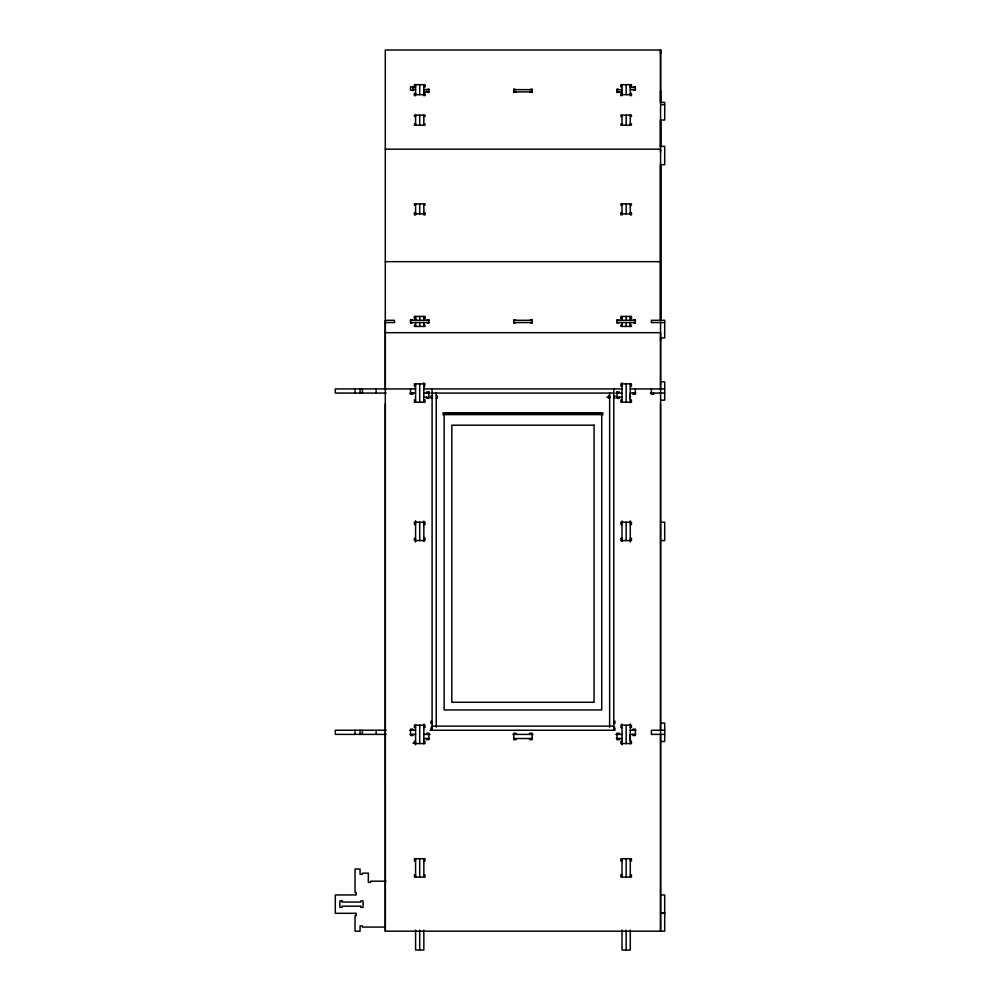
<?xml version="1.0" encoding="UTF-8"?>
<svg xmlns="http://www.w3.org/2000/svg" width="1000" height="1000" viewBox="0 0 1000 1000"><rect width="100%" height="100%" fill="white"/><g stroke="black" fill="none" stroke-linecap="round" stroke-linejoin="round"><path stroke-width="1.5" d="M660.738 894.95L664.7 894.95L664.7 931.188L385.312 931.188L385.312 403.8M385.312 388.938L385.312 320.3L394.487 320.3L394.487 322.55L385.312 322.55M412.837 393.062L412.837 394.212L410.538 394.212L410.538 393.062M415.588 316.425L415.588 320.3L415.588 317.675L414.438 317.675M423.85 326.425L423.85 322.55L423.85 325.175L424.988 325.175L424.988 326.425L414.438 326.425L414.438 325.175L415.588 325.175M428.888 393.062L428.888 391.925L426.6 391.925L426.6 393.062M616.987 393.062L616.987 391.925L619.275 391.925L619.275 393.062M622.025 316.425L622.025 320.3L622.025 317.675L620.887 317.675M630.288 326.425L630.288 322.55L630.288 325.175L631.438 325.175L631.438 326.425L620.887 326.425L620.887 325.175L622.025 325.175M660.562 734.388L660.562 931.188L660.562 322.55M660.562 730.25L660.562 403.8M660.562 388.938L660.562 332.675L385.312 332.675M660.562 321.112L660.562 50L385.288 50L385.312 931.188M414.438 85.9L415.588 85.9M423.85 85.9L424.988 85.9M620.887 85.9L622.025 85.9M631.438 85.9L630.288 85.9L630.288 87.4L635.337 87.4M412.837 87.4L415.588 87.4M412.837 89.65L415.588 89.65M423.85 89.65L428.888 89.65M513.763 89.65L532.112 89.65M616.987 89.65L622.025 89.65M630.288 89.65L635.337 89.65M412.837 90.275L410.538 90.237L410.538 86.775L412.837 86.775L412.837 90.862M423.85 91.9L428.888 91.9M513.763 91.9L532.112 91.9M616.987 91.9L622.025 91.9M415.588 93.4L414.438 93.4L414.438 95.712M423.85 93.4L424.988 93.4L424.988 95.712M622.025 93.4L620.887 93.4L620.887 95.712M630.288 93.4L631.438 93.4L631.438 95.712M414.438 94.65L424.988 94.65M620.887 94.65L631.438 94.65M660.738 102.4L664.7 102.4L664.7 120.037L660.738 120.037M660.738 104.65L664.7 104.65M415.588 116.412L414.438 116.412L414.438 115.15L424.988 115.15L424.988 116.412L423.85 116.412M622.025 116.412L620.887 116.412L620.887 115.15L631.438 115.15L631.438 116.412L630.288 116.412M415.588 123.912L414.438 123.912L414.438 125.162L424.988 125.162L424.988 123.912L423.85 123.912M622.025 123.912L620.887 123.912L620.887 125.162L631.438 125.162L631.438 123.912L630.288 123.912M660.212 146.35L664.7 146.35L664.7 164.7L660.738 164.7M385.312 149.162L660.562 149.162L660.562 152.625M415.588 205.162L414.438 205.162L414.438 203.912L424.988 203.912L424.988 205.162L423.85 205.162M622.025 205.162L620.887 205.162L620.887 203.912L631.438 203.912L631.438 205.162L630.288 205.162M415.588 212.662L414.438 212.662L414.438 214.975M423.85 212.662L424.988 212.662L424.988 214.975M622.025 212.662L620.887 212.662L620.887 214.975M630.288 212.662L631.438 212.662L631.438 214.975M414.438 213.912L424.988 213.912M620.887 213.912L631.438 213.912M385.312 261.663L660.562 261.663M423.85 317.675L424.988 317.675M630.288 317.675L631.438 317.675M410.538 320.3L428.888 320.3M513.763 320.3L532.112 320.3M616.987 320.3L635.337 320.3M410.538 322.55L428.888 322.55M513.763 322.55L532.112 322.55M616.987 322.55L635.337 322.55M664.7 322.55L651.388 322.55L651.388 320.3L664.7 320.3L664.7 337.938L660.738 337.938M660.738 381.825L664.7 381.825L664.7 400.175L660.738 400.175M415.588 386.188L414.438 386.188L414.438 383.888L424.988 383.888L423.85 388.938L622.025 388.938M622.025 386.188L620.887 386.188L620.887 383.888L631.438 383.888L631.438 386.188L630.288 386.188M415.588 388.938L335.3 388.938L335.3 393.062L386.087 393.062M630.288 388.938L664.7 388.938M410.087 393.062L415.588 393.062M423.85 393.062L430.087 393.062M432.1 393.075L613.775 393.075M615.788 393.062L622.025 393.062M635.788 393.062L630.288 393.062L630.288 399.95L631.438 399.95L631.438 402.238L620.887 402.238L620.887 399.95L622.025 399.95M650.438 393.062L664.7 393.062M432.1 395.825L430.962 395.825L430.962 398.113L432.1 398.113M436.238 395.825L437.375 395.825L437.375 398.113L436.238 398.113M609.637 395.825L608.5 395.825L608.5 398.113L609.637 398.113M613.775 395.825L614.925 395.825L614.925 398.113L613.775 398.113M423.85 397.2L428.888 397.2M606.975 397.2L610.062 397.2M616.987 397.2L622.025 397.2M415.588 399.95L414.438 399.95L414.438 402.238L424.988 402.238L424.988 399.95L423.85 399.95M442.788 413.025L603.088 413.025M442.837 414.625L603.038 414.625M660.738 522.212L664.7 522.212L664.7 540.562L660.738 540.562M415.588 524.5L414.438 524.5L414.438 522.212L424.988 522.212L424.988 524.5L423.85 524.5M622.025 524.5L620.887 524.5L620.887 522.212L631.438 522.212L631.438 524.5L630.288 524.5M415.588 538.263L414.438 538.263L414.438 540.562L424.988 540.562L424.988 538.263L423.85 538.263M622.025 538.263L620.887 538.263L620.887 540.562L631.438 540.562L631.438 538.263L630.288 538.263M660.738 723.138L664.7 723.138L664.7 741.5L660.738 741.5M432.1 723.375L430.962 723.375L430.962 721.075M613.775 723.375L614.925 723.375L614.925 721.075M432.1 726.125L613.775 726.125M415.588 727.5L414.438 727.5L414.438 725.212L424.988 725.212L424.988 727.5L423.85 727.5M622.025 727.5L620.887 727.5L620.887 725.212L631.438 725.212L631.438 727.5L630.288 727.5M432.1 727.962L430.962 727.962L430.962 730.25M613.775 727.962L614.925 727.962L614.925 730.25L430.087 730.25M386.087 730.25L335.3 730.25L335.3 734.388L386.087 734.388M409.85 730.25L415.588 730.25M630.288 730.25L636.025 730.25M664.7 730.25L651.388 730.25L651.388 734.388L664.7 734.388M410.087 734.388L415.588 734.388M423.85 734.388L430.087 734.388M512.8 734.388L533.075 734.388M615.788 734.388L622.025 734.388M635.788 734.388L630.288 734.388L630.288 741.263L631.438 741.263L631.438 743.562L620.887 743.562L620.887 741.263L622.025 741.263M423.85 738.512L429.575 738.512M513.763 738.512L532.112 738.512M616.3 738.512L622.025 738.512M415.588 741.263L414.438 741.263L414.438 743.562L424.988 743.562L424.988 741.263L423.85 741.263M412.925 743.1L415.562 743.1M415.588 861L414.438 861L414.438 858.713L424.988 858.713L424.988 861L423.85 861M622.025 861L620.887 861L620.887 858.713L631.438 858.713L631.438 861L630.288 861M415.588 874.762L414.438 874.762L414.438 877.062L424.988 877.062L424.988 874.762L423.85 874.762M622.025 874.762L620.887 874.762L620.887 877.062L631.438 877.062L631.438 874.762L630.288 874.762M386.087 881.188L370.625 881.188L370.625 882.337L368.338 882.337L368.338 873.162L362.375 873.162L362.375 874.3L360.075 874.3L360.075 869.025L355.037 869.025L355.037 892.65L356.175 892.65L356.175 894.95L335.3 894.95L335.3 913.3L356.175 913.3L356.175 915.588L355.037 915.588L355.037 931.188L360.075 931.188L360.075 925.913L362.375 925.913L362.375 927.062L385.312 927.062M660.738 912.837L664.7 912.837M660.738 913.3L664.7 913.3M660.562 50L660.562 53.463M660.562 90.862L660.562 102.737M660.562 119.213L660.562 147.062M660.562 163.75L660.562 320.575M660.537 50L660.537 103.038M660.537 119.725L660.537 146.425M660.537 164.575L660.537 320.675M660.537 337.312L660.537 340.138M653.688 393.062L653.688 394.212L651.388 394.212L651.388 388.938M635.337 388.938L635.337 394.212L633.038 394.212L633.038 393.062M633.038 87.4L635.337 86.775L635.337 90.275L633.038 89.65M633.038 320.3L635.337 319.675L635.337 323.175L633.038 322.55M633.038 730.25L633.038 729.112L635.337 729.112L635.337 735.525L633.038 735.525L633.038 734.388M631.438 86.962L631.438 84.65L620.887 84.65L620.887 86.962M631.438 318.725L631.438 316.425L620.887 316.425L620.887 318.725M630.288 84.65L630.288 95.712M630.288 115.162L630.288 125.162M630.288 203.912L630.288 214.975M630.288 316.425L630.288 320.3M630.288 383.625L630.288 402.713M630.288 520.788L630.288 541.975M630.288 723.95L630.288 743.825M630.288 858.662L630.288 877.062M630.288 930.125L630.288 950L622.025 950L622.025 930.125M626.163 84.65L626.163 94.65M626.163 115.15L626.163 125.162M626.163 203.912L626.163 213.912M626.163 316.425L626.163 320.3M626.163 322.55L626.163 326.425M626.163 383.888L626.163 402.238M626.163 522.212L626.163 540.562M626.163 725.212L626.163 743.562M626.163 858.713L626.163 877.062M626.163 930.125L626.163 950M622.025 84.65L622.025 95.712M622.025 115.15L622.025 125.162M622.025 203.912L622.025 214.975M622.025 322.55L622.025 326.425M622.025 382.837L622.025 402.438M622.025 521.075L622.025 541.362M622.025 724.013L622.025 744.613M622.025 858.662L622.025 877.062M619.275 89.65L616.987 89.025L616.987 92.525L619.275 91.9M619.275 320.3L616.987 319.675L616.987 323.175L619.275 322.55M619.275 397.2L619.275 398.338L616.987 398.338L616.987 391.925M619.275 734.388L619.275 733.238L616.987 733.238L616.987 739.663L619.275 739.663L619.275 738.512M613.775 388.938L613.775 730.25M609.637 393.075L609.637 727.2M529.8 89.65L532.087 89.025L532.087 92.525L529.8 91.9M529.825 320.3L532.112 319.675L532.112 323.175L529.825 322.55M529.825 734.388L529.825 733.238L532.112 733.238L532.112 739.663L529.825 739.663L529.825 738.512M516.038 89.65L513.737 89.025L513.737 92.525L516.038 91.9M516.062 320.3L513.763 319.675L513.763 323.175L516.062 322.55M516.062 734.388L516.062 733.238L513.763 733.238L513.763 739.663L516.062 739.663L516.062 738.512M436.238 393.075L436.238 727.2M432.1 388.938L432.1 730.25M428.888 391.925L428.888 398.338L426.6 398.338L426.6 397.2M426.6 89.65L428.888 89.025L428.888 92.525L426.6 91.9M426.6 320.3L428.888 319.675L428.888 323.175L426.6 322.55M426.6 734.388L426.6 733.238L428.888 733.238L428.888 739.663L426.6 739.663L426.6 738.512M424.988 86.962L424.988 84.65L414.438 84.65L414.438 86.962M424.988 318.725L424.988 316.425L414.438 316.425L414.438 318.725M423.85 84.65L423.85 95.712M423.85 115.162L423.85 125.162M423.85 203.912L423.85 214.975M423.85 316.425L423.85 320.3M423.825 382.837L423.85 402.438M423.85 521.075L423.85 541.362M423.85 724.013L423.825 743.85M423.85 858.662L423.85 877.062M423.85 930.125L423.85 950L415.588 950L415.588 930.125M419.712 84.65L419.712 94.65M419.712 115.15L419.712 125.162M419.712 203.912L419.712 213.912M419.712 316.425L419.712 320.3M419.712 322.55L419.712 326.425M419.712 383.888L419.712 402.238M419.712 522.212L419.712 540.562M419.712 725.212L419.712 743.562M419.712 858.713L419.712 877.062M419.712 930.125L419.712 950M415.588 84.65L415.588 95.712M415.588 115.15L415.588 125.162M415.588 203.912L415.588 214.975M415.588 322.55L415.588 326.425M415.562 383.625L415.588 402.238M415.588 520.788L415.588 541.975M415.562 724.613L415.588 744.825M415.588 858.662L415.588 877.062M412.837 320.3L410.538 319.675L410.538 323.175L412.837 322.55M412.837 730.25L412.837 729.112L410.538 729.112L410.538 735.525L412.837 735.525L412.837 734.388M410.538 388.938L410.538 394.212M376.138 388.938L376.138 393.062M376.138 730.25L376.138 734.388M362.375 388.938L362.375 393.062M362.375 730.25L362.375 734.388M360.075 388.938L360.075 393.062M360.075 730.25L360.075 734.388M355.037 388.938L355.037 393.062M355.037 730.25L355.037 734.388M601.725 413.363L444.15 413.363L444.15 709.95L601.725 709.95L601.725 413.363M594.05 425.175L451.825 425.175L451.825 702.275L594.05 702.275L594.05 425.175M342.188 900.913L339.888 900.913L339.888 907.337L342.188 907.337L342.188 906.188L360.763 906.188L360.763 907.337L363.062 907.337L363.062 900.913L360.763 900.913L360.763 902.062L342.188 902.062L342.188 900.913"/></g></svg>
